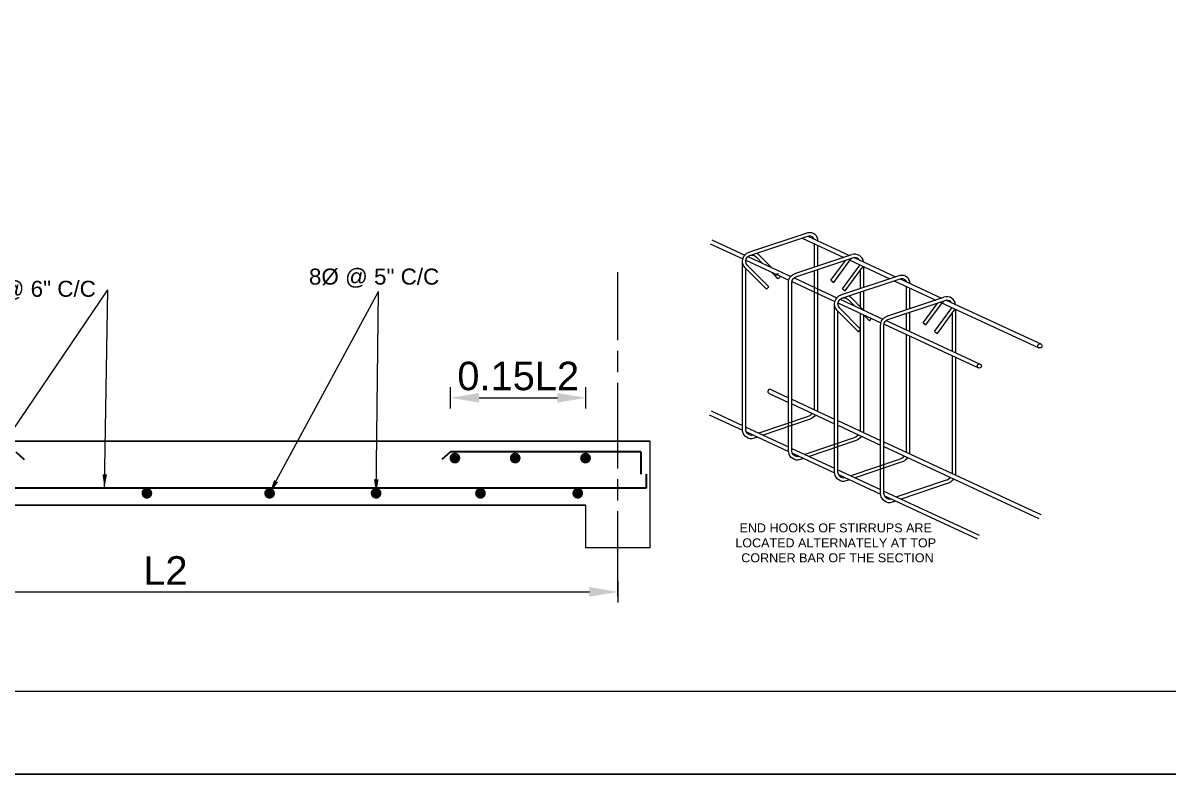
# Model space of a CAD drawing. Header units: inches. Extents: x 85856 to 287200, y -126184 to 75211.
# Drawn here: x 181178 to 181821, y -25228 to -24806 of the extents above; entities that cross this region are included whole.
import ezdxf

# ---------------------------------------------------------------- set-up
doc = ezdxf.new("R2010")
doc.units = ezdxf.units.IN
doc.header["$LTSCALE"] = 0.5
doc.header["$MEASUREMENT"] = 0
doc.header["$PDMODE"] = 66
doc.linetypes.add('ACAD_ISO08W100', pattern=[36, 24, -3, 6, -3])
doc.layers.add('Beam', color=170, linetype='Continuous')
for name, color, linetype, lineweight in [('D-DIM', 5, 'Continuous', 18), ('dimension', 100, 'Continuous', 13), ('DIMSTR', 5, 'Continuous', 13), ('ele light', 7, 'Continuous', 25), ('ELE1', 3, 'Continuous', 9), ('rcc bar', 2, 'Continuous', 20), ('RCC LINE', 200, 'Continuous', 18), ('STIRRUPS', 14, 'Continuous', 18), ('sxdcf', 8, 'ACAD_ISO08W100', 20), ('TEX', 210, 'Continuous', 25), ('texts', 152, 'Continuous', 35)]:
    doc.layers.add(name, color=color, linetype=linetype, lineweight=lineweight)
doc.styles.add('Capt 1', font='arial.ttf', dxfattribs={"height": 12})
doc.styles.get("Standard").update_dxf_attribs({"font": 'arial.ttf'})
doc.dimstyles.new('Copy of Niranjan', dxfattribs={"dimtxt": 4, "dimasz": 4, "dimexe": 1.5, "dimexo": 0, "dimgap": 1, "dimtad": 1, "dimdec": 0, "dimzin": 0, "dimdsep": 46, "dimlunit": 3, "dimtxsty": 'Standard', "dimcen": 0.09, "dimclrd": 7, "dimclre": 256, "dimclrt": 7, "dimadec": 0, "dimazin": 0, "dimtfac": 0.333333, "dimtdec": 0, "dimtmove": 1, "dimatfit": 1, "dimfxl": 1.5, "dimfxlon": 1, "dimtolj": 1, "dimtzin": 0, "dimlwd": -1, "dimlwe": -1, "dimarcsym": 0})
doc.dimstyles.new('dim stirrups', dxfattribs={"dimscale": 0.04, "dimtxt": 60, "dimasz": 48.5, "dimexe": 19.6875, "dimexo": 0, "dimgap": 18.3125, "dimtad": 1, "dimdec": 0, "dimzin": 0, "dimdsep": 46, "dimlunit": 3, "dimtxsty": 'Standard', "dimcen": 0.15, "dimdle": 0.15, "dimclrd": 256, "dimclrt": 1, "dimazin": 1, "dimtfac": 1, "dimtdec": 0, "dimtofl": 0, "dimtmove": 1, "dimatfit": 2, "dimfxl": 19.6875, "dimfxlon": 1, "dimtolj": 1, "dimtzin": 0, "dimlwd": -1, "dimlwe": -1, "dimarcsym": 0})

# ---------------------------------------------------------------- blocks, each defined once
blk = doc.blocks.new('*D597')
at = {"layer": 'Defpoints', "color": 0, "transparency": 16777216}
for p in [(19783.45, -9814.79), (19764.45, -9822.36), (19783.45, -9829.86)]:
    blk.add_point(p, dxfattribs=at)
at = {"layer": 'dimension', "transparency": 16777216}
for p, q in [((19764.45, -9816.29), (19764.45, -9813.29)), ((19783.45, -9816.29), (19783.45, -9813.29))]:
    blk.add_line(p, q, dxfattribs=at)
at = {"layer": 'dimension', "color": 7, "transparency": 16777216}
blk.add_line((19768.45, -9814.79), (19779.45, -9814.79), dxfattribs=at)
for points in [[(19768.45, -9814.12), (19768.45, -9815.46), (19764.45, -9814.79)], [(19779.45, -9814.12), (19779.45, -9815.46), (19783.45, -9814.79)]]:
    blk.add_solid(points, dxfattribs=at)
at = {"layer": 'dimension', "color": 7, "transparency": 16777216, "insert": (19773.95, -9811.75), "char_height": 4, "attachment_point": 5}
blk.add_mtext('\\A1;0.15L2', dxfattribs=at)
blk = doc.blocks.new('*D593')
at = {"layer": 'Defpoints', "color": 0, "transparency": 16777216}
for p in [(19660.95, -9826.03), (19787.95, -9826.03), (19787.95, -9842.03)]:
    blk.add_point(p, dxfattribs=at)
at = {"layer": 'dimension', "transparency": 16777216}
for p, q in [((19660.95, -9840.53), (19660.95, -9843.53)), ((19787.95, -9840.53), (19787.95, -9843.53))]:
    blk.add_line(p, q, dxfattribs=at)
at = {"layer": 'dimension', "color": 7, "transparency": 16777216}
blk.add_line((19664.95, -9842.03), (19783.95, -9842.03), dxfattribs=at)
for points in [[(19664.95, -9841.36), (19664.95, -9842.7), (19660.95, -9842.03)], [(19783.95, -9841.36), (19783.95, -9842.7), (19787.95, -9842.03)]]:
    blk.add_solid(points, dxfattribs=at)
at = {"layer": 'dimension', "color": 7, "transparency": 16777216, "insert": (19724.45, -9839.02), "char_height": 4, "attachment_point": 5}
blk.add_mtext('\\A1;L2', dxfattribs=at)
blk = doc.blocks.new('WEDFS')
at = {"layer": 'STIRRUPS'}
for p, q in [((-199518.35, 19931.25), (-199499.94, 19922.72)), ((-199467.73, 19932.24), (-199444.41, 19921.43)), ((-199464.45, 19933.33), (-199441.12, 19922.53)), ((-199519.35, 19929.09), (-199501.05, 19920.61)), ((-199499.28, 19919.8), (-199475.21, 19908.65)), ((-199498.11, 19921.87), (-199474.1, 19910.75)), ((-199451.54, 19908.55), (-199443.25, 19919.82)), ((-199450.01, 19907.42), (-199440.71, 19920.07)), ((-199440.9, 19919.81), (-199418.57, 19909.47)), ((-199438.5, 19921.31), (-199415.28, 19910.56)), ((-199445.04, 19903.77), (-199435.74, 19916.42)), ((-199443.51, 19902.64), (-199434.21, 19915.29)), ((-199481.27, 19909.45), (-199479.85, 19910.71)), ((-199473.44, 19907.83), (-199449.37, 19896.68)), ((-199472.27, 19909.9), (-199448.26, 19898.78)), ((-199451.54, 19908.55), (-199450.01, 19907.42)), ((-199416.05, 19908.3), (-199392.73, 19897.5)), ((-199412.77, 19909.4), (-199389.44, 19898.59)), ((-199487.8, 19903.63), (-199486.46, 19904.97)), ((-199445.04, 19903.77), (-199443.51, 19902.64)), ((-199447.6, 19895.86), (-199423.53, 19884.71)), ((-199446.43, 19897.93), (-199422.42, 19886.82)), ((-199399.86, 19884.61), (-199391.57, 19895.89)), ((-199398.33, 19883.49), (-199389.03, 19896.14)), ((-199390.21, 19896.34), (-199334.81, 19870.68)), ((-199386.82, 19897.38), (-199333.81, 19872.83)), ((-199429.94, 19885.87), (-199428.6, 19887.21)), ((-199393.36, 19879.83), (-199384.06, 19892.48)), ((-199391.83, 19878.71), (-199382.53, 19891.36)), ((-199436.12, 19879.69), (-199435.14, 19880.68)), ((-199421.76, 19883.9), (-199368.79, 19859.36)), ((-199420.59, 19885.97), (-199367.79, 19861.52)), ((-199399.86, 19884.61), (-199398.33, 19883.49)), ((-199393.36, 19879.83), (-199391.83, 19878.71)), ((-199486.29, 19845.07), (-199475.38, 19840.02)), ((-199485.29, 19847.22), (-199475.38, 19842.63)), ((-199473.48, 19841.75), (-199449.54, 19830.66)), ((-199518.85, 19835.19), (-199501.22, 19827.03)), ((-199473.48, 19839.14), (-199449.54, 19828.05)), ((-199519.85, 19833.04), (-199501.21, 19824.41)), ((-199447.64, 19829.78), (-199423.7, 19818.7)), ((-199499.32, 19826.15), (-199475.38, 19815.06)), ((-199499.01, 19823.39), (-199475.37, 19812.44)), ((-199447.64, 19827.17), (-199423.7, 19816.08)), ((-199421.8, 19817.82), (-199333.81, 19777.07)), ((-199473.48, 19814.18), (-199449.54, 19803.09)), ((-199473.17, 19811.42), (-199449.53, 19800.47)), ((-199421.8, 19815.2), (-199334.81, 19774.91)), ((-199447.64, 19802.22), (-199423.7, 19791.13)), ((-199447.33, 19799.46), (-199423.69, 19788.51)), ((-199421.8, 19790.25), (-199368.44, 19765.53)), ((-199421.49, 19787.49), (-199369.44, 19763.38))]:
    blk.add_line(p, q, dxfattribs=at)
for points in [[(-199497.67, 19924.27), (-199464.39, 19935.35, -0.488696), (-199459.07, 19930.84, -0.488696)], [(-199497.07, 19922.47), (-199463.91, 19933.51, -0.376201), (-199461.07, 19931.77, -0.376201)], [(-199487.8, 19903.63), (-199499.67, 19915.5, -0.563004), (-199497.5, 19924.32)], [(-199492.85, 19820.54), (-199495.91, 19819.5, -0.414214), (-199501.22, 19824.82), (-199501.22, 19919.25)], [(-199486.46, 19904.97), (-199498.32, 19916.84, -1), (-199493.49, 19921.67), (-199489.88, 19918.06)], [(-199493.12, 19923.78, -0.058601), (-199492.15, 19923.01), (-199484.88, 19915.74)], [(-199495.35, 19821.69), (-199496.19, 19821.41, -0.390537), (-199499.32, 19824.82), (-199499.32, 19915.15)], [(-199475.38, 19907.29, -0.327424), (-199471.66, 19912.36)], [(-199460.98, 19913.92), (-199460.98, 19836.3, -0.016478), (-199461.02, 19835.98)], [(-199459.08, 19914.55), (-199459.08, 19836.21, -0.038726), (-199459.26, 19835.16)], [(-199467.01, 19808.57), (-199470.07, 19807.54, -0.414214), (-199475.38, 19812.85), (-199475.38, 19907.29)], [(-199473.48, 19907.29, -0.328545), (-199471.08, 19910.55, -0.328545)], [(-199469.51, 19809.73), (-199470.35, 19809.45, -0.390537), (-199473.48, 19812.85), (-199473.48, 19907.29)], [(-199445.99, 19900.34), (-199412.71, 19911.42, -0.488696), (-199407.39, 19906.9, -0.488696)], [(-199445.39, 19898.53), (-199412.23, 19909.58, -0.376201), (-199409.39, 19907.83, -0.376201)], [(-199436.12, 19879.69), (-199447.99, 19891.56, -0.563004), (-199445.82, 19900.39)], [(-199441.44, 19899.85, -0.058601), (-199440.47, 19899.08), (-199433.2, 19891.81)], [(-199441.17, 19796.6), (-199444.23, 19795.57, -0.414214), (-199449.54, 19800.88), (-199449.54, 19895.32)], [(-199435.14, 19881.4), (-199446.64, 19892.9, -1), (-199441.81, 19897.74), (-199438.2, 19894.12)], [(-199443.67, 19797.76), (-199444.51, 19797.48, -0.390537), (-199447.64, 19800.88), (-199447.64, 19891.22)], [(-199435.14, 19890.09), (-199435.14, 19824.34, -0.016478), (-199435.18, 19824.01)], [(-199433.24, 19889.21), (-199433.24, 19824.24, -0.038726), (-199433.42, 19823.2)], [(-199423.7, 19883.35, -0.327424), (-199419.98, 19888.42)], [(-199423.7, 19883.35, -0.327424), (-199419.98, 19888.42)], [(-199421.8, 19883.35, -0.328545), (-199419.4, 19886.62, -0.328545)], [(-199421.8, 19883.35, -0.328545), (-199419.4, 19886.62, -0.328545)], [(-199415.33, 19784.63), (-199418.39, 19783.6, -0.414214), (-199423.7, 19788.92), (-199423.7, 19883.35)], [(-199417.83, 19785.79), (-199418.67, 19785.51, -0.390537), (-199421.8, 19788.92), (-199421.8, 19883.35)], [(-199409.3, 19878.12), (-199409.3, 19812.37, -0.016478), (-199409.34, 19812.05)], [(-199407.4, 19877.24), (-199407.4, 19812.28, -0.038726), (-199407.58, 19811.23)], [(-199383.46, 19866.16), (-199383.46, 19800.4, -0.016478), (-199383.5, 19800.08)], [(-199381.56, 19865.28), (-199381.56, 19800.31, -0.038726), (-199381.74, 19799.26)], [(-199461.98, 19833.81, -0.179019), (-199464.9, 19831.97), (-199492.09, 19822.8)], [(-199460.23, 19833, -0.190461), (-199464.39, 19830.14), (-199489.58, 19821.64)], [(-199436.14, 19821.84, -0.179019), (-199439.06, 19820.01), (-199466.25, 19810.83)], [(-199434.39, 19821.03, -0.190461), (-199438.55, 19818.18), (-199463.74, 19809.67)], [(-199410.3, 19809.87, -0.179019), (-199413.22, 19808.04), (-199440.41, 19798.86)], [(-199408.55, 19809.06, -0.190461), (-199412.71, 19806.21), (-199437.9, 19797.7)], [(-199384.46, 19797.91, -0.179019), (-199387.38, 19796.07), (-199414.57, 19786.9)], [(-199382.71, 19797.09, -0.190461), (-199386.87, 19794.24), (-199412.06, 19785.74)]]:
    blk.add_lwpolyline(points, format="xyb", dxfattribs=at)
for points in [[(-199460.98, 19929.11), (-199460.98, 19915.92)], [(-199459.08, 19928.23), (-199459.08, 19916.55)], [(-199471.83, 19912.3), (-199439.8, 19922.97)], [(-199471.23, 19910.5), (-199439.2, 19921.17)], [(-199485.01, 19913.19), (-199481.27, 19909.45)], [(-199435.14, 19914.03), (-199435.14, 19903.95)], [(-199433.24, 19916.26), (-199433.24, 19904.58)], [(-199480.01, 19910.87), (-199479.85, 19910.71)], [(-199435.14, 19901.95), (-199435.14, 19893.75)], [(-199433.24, 19902.58), (-199433.24, 19891.83)], [(-199420.15, 19888.37), (-199388.12, 19899.04)], [(-199409.3, 19905.17), (-199409.3, 19891.98)], [(-199407.4, 19904.29), (-199407.4, 19892.61)], [(-199419.55, 19886.57), (-199387.52, 19897.24)], [(-199433.33, 19889.25), (-199429.94, 19885.87)], [(-199409.3, 19889.98), (-199409.3, 19880.74)], [(-199407.4, 19890.61), (-199407.4, 19879.86)], [(-199383.46, 19890.09), (-199383.46, 19868.77)], [(-199381.56, 19892.33), (-199381.56, 19867.89)]]:
    blk.add_lwpolyline(points, dxfattribs=at)
for centre in [(-199334.31, 19871.75), (-199368.29, 19860.44)]:
    blk.add_circle(centre, 1.19, dxfattribs=at)
for centre, radius, start, end in [((-199438.22, 19918.24), 3.08, 35.08082, 143.67276), ((-199438.22, 19918.24), 4.98, 7.544, 108.41979), ((-199481.46, 19910.97), 1.19, 65.15017, 245.15017), ((-199438.22, 19918.24), 3.08, 323.67276, 340.66992), ((-199438.22, 19918.24), 4.98, 323.67276, 338.56389), ((-199386.54, 19894.31), 4.98, 7.544, 108.41979), ((-199386.54, 19894.31), 3.08, 35.08082, 143.67276), ((-199386.54, 19894.31), 3.08, 323.67276, 340.66992), ((-199386.54, 19894.31), 4.98, 323.67276, 338.56389), ((-199485.79, 19846.14), 1.19, 65.15017, 245.15017)]:
    blk.add_arc(centre, radius, start, end, dxfattribs=at)
at = {"layer": 'texts', "ltscale": 0.1, "insert": (-199448.89, 19761.11), "char_height": 5.04, "width": 170.518, "attachment_point": 5, "style": 'Capt 1'}
blk.add_mtext('{\\fArial|b0|i0|c0|p34;END HOOKS OF STIRRUPS ARE \\PLOCATED ALTERNATELY AT TOP\\P CORNER BAR OF THE SECTION}', dxfattribs=at)
blk = doc.blocks.new('dx')
at = {"layer": 'Beam'}
for p, q in [((19792.45, -9820.86), (19567.84, -9820.86)), ((19783.45, -9829.86), (19665.45, -9829.86))]:
    blk.add_line(p, q, dxfattribs=at)
at = {"layer": 'ele light', "lineweight": 30, "ltscale": 0.05}
for p, q in [((19703.45, -9822.36), (19704.65, -9823.47)), ((19764.45, -9822.36), (19763.24, -9823.47)), ((19791.16, -9822.36), (19764.45, -9822.36)), ((19791.16, -9822.36), (19791.16, -9825.51)), ((19791.88, -9825.51), (19791.88, -9827.46)), ((19791.88, -9827.46), (19670.4, -9827.46)), ((19769, -9828.32), (19768.97, -9828.36))]:
    blk.add_line(p, q, dxfattribs=at)
at = {"layer": 'rcc bar', "ltscale": 0.009, "const_width": 0.75}
for points in [[(19764.69, -9823.25, 1), (19765.44, -9823.25, 1)], [(19773.15, -9823.25, 1), (19773.9, -9823.25, 1)], [(19783.02, -9823.25, 1), (19783.77, -9823.25, 1)], [(19721.47, -9828.19, 1), (19722.22, -9828.19, 1)], [(19738.69, -9828.19, 1), (19739.44, -9828.19, 1)], [(19753.63, -9828.19, 1), (19754.38, -9828.19, 1)], [(19768.28, -9828.19, 1), (19769.03, -9828.19, 1)], [(19781.93, -9828.19, 1), (19782.68, -9828.19, 1)]]:
    blk.add_lwpolyline(points, format="xyb", close=True, dxfattribs=at)
at = {"layer": 'RCC LINE', "ltscale": 0.25}
for p, q in [((19792.45, -9835.86), (19792.45, -9820.86)), ((19783.45, -9835.86), (19783.45, -9829.86)), ((19792.45, -9835.86), (19783.45, -9835.86))]:
    blk.add_line(p, q, dxfattribs=at)
at = {"layer": 'sxdcf'}
blk.add_line((19787.95, -9842.69), (19787.95, -9797.14), dxfattribs=at)
at = {"layer": 'TEX'}
for s, p in [('8Ø @ 5" C/C ', (19744.59, -9798.9)), ('8Ø @ 6" C/C ', (19696.41, -9800.61))]:
    blk.add_text(s, height=2.25, dxfattribs=at).set_placement(p)
at = {"layer": 'dimension'}
for base, p1, p2, text, picture, middle in [((19783.45, -9814.79), (19764.45, -9822.36), (19783.45, -9829.86), '0.15L2', '*D597', (19773.95, -9811.75)), ((19787.95, -9842.03), (19660.95, -9826.03), (19787.95, -9826.03), 'L2', '*D593', (19724.45, -9839.02))]:
    dim = blk.add_linear_dim(base=base, p1=p1, p2=p2, text=text, dimstyle='Copy of Niranjan', dxfattribs=at)
    dim.commit()
    dim.dimension.update_dxf_attribs({"geometry": picture, "text_midpoint": middle})
at = {"layer": 'DIMSTR'}
for points in [[(19700.95, -9822.36), (19716.38, -9799.62)], [(19715.9, -9827.46), (19716.38, -9799.62)], [(19739.06, -9828.19), (19754.35, -9799.89)], [(19754.01, -9828.19), (19754.35, -9799.89)]]:
    blk.add_leader(points, dimstyle='dim stirrups', override={"dimtad": 0, "dimfxl": 1.5}, dxfattribs=at)

msp = doc.modelspace()

# ---------------------------------------------------------------- linework, layer by layer
at = {"layer": 'Defpoints'}
msp.add_lwpolyline([(183727.51, -22979.69), (180549.91, -22979.69), (180549.91, -25227.65), (183727.51, -25227.65)], close=True, dxfattribs=at)
at = {"layer": 'ELE1'}
msp.add_lwpolyline([(180596.23, -23026), (183681.2, -23026), (183681.2, -25181.34), (180596.23, -25181.34)], close=True, dxfattribs=at)
msp.add_lwpolyline([(180596.23, -23026), (183681.2, -23026), (183681.2, -25181.34), (180596.23, -25181.34)], close=True, dxfattribs=at)

# ---------------------------------------------------------------- block references
msp.add_blockref('WEDFS', (381082.85, -44858.96))
at = {"layer": 'D-DIM', "xscale": 4, "yscale": 4, "zscale": 4}
msp.add_blockref('dx', (102359.98, 14242.78), dxfattribs=at)

doc.saveas('drawing.dxf')
